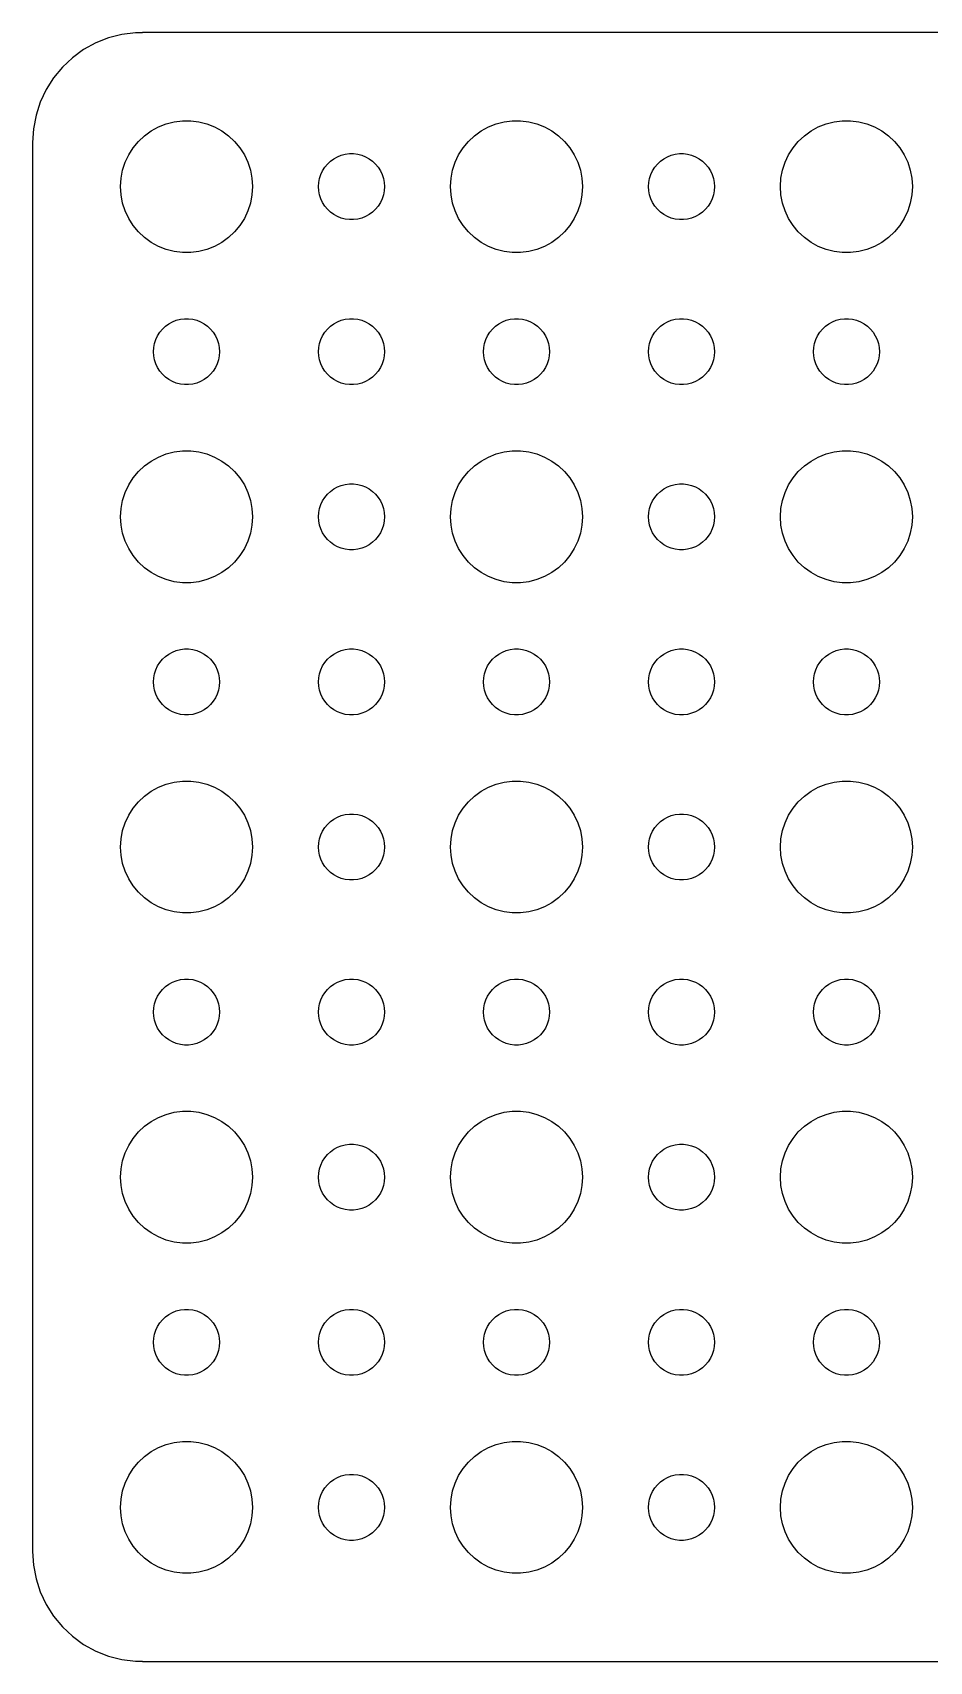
# Model space of a CAD drawing. Extents: x -82 to 82, y -37 to 37.
# Drawn here: x -82 to -41.2, y -37 to 37 of the extents above; entities that cross this region are included whole.
import ezdxf

# ---------------------------------------------------------------- set-up
doc = ezdxf.new("R2010")
doc.units = 0
doc.layers.get('0').update_dxf_attribs({"linetype": 'CONTINUOUS'})

msp = doc.modelspace()

# ---------------------------------------------------------------- linework, layer by layer
msp.add_lwpolyline([(77, 36.997), (-77, 36.997), (-77, 36.9901), (-77.314, 36.9901), (-77.9369, 36.9114), (-78.5451, 36.7553), (-79.1289, 36.5241), (-79.6791, 36.2216), (-80.1871, 35.8526), (-80.6448, 35.4227), (-81.0451, 34.9389), (-81.3815, 34.4088), (-81.6489, 33.8406), (-81.8429, 33.2434), (-81.9606, 32.6267), (-82, 32), (-82, -32), (-81.9606, -32.6267), (-81.8429, -33.2434), (-81.6489, -33.8406), (-81.3815, -34.4088), (-81.0451, -34.9389), (-80.6448, -35.4227), (-80.1871, -35.8526), (-79.6791, -36.2216), (-79.1289, -36.5241), (-78.5451, -36.7553), (-77.9369, -36.9114), (-77.314, -36.9901), (-77, -36.9901), (-77, -36.997), (77, -36.997)])
for points in [[(-75.1884, 27.0059), (-75.5621, 27.0531), (-75.9271, 27.1468), (-76.2773, 27.2855), (-76.6075, 27.467), (-76.9123, 27.6885), (-77.1869, 27.9464), (-77.4271, 28.2366), (-77.6289, 28.5547), (-77.7893, 28.8956), (-77.9057, 29.2539), (-77.9763, 29.624), (-78, 30), (-77.9763, 30.376), (-77.9057, 30.7461), (-77.7893, 31.1044), (-77.6289, 31.4453), (-77.4271, 31.7634), (-77.1869, 32.0536), (-76.9123, 32.3115), (-76.6075, 32.533), (-76.2773, 32.7145), (-75.9271, 32.8532), (-75.5621, 32.9469), (-75.1884, 32.9941), (-74.8116, 32.9941), (-74.4379, 32.9469), (-74.0729, 32.8532), (-73.7227, 32.7145), (-73.3925, 32.533), (-73.0877, 32.3115), (-72.8131, 32.0536), (-72.5729, 31.7634), (-72.3711, 31.4453), (-72.2107, 31.1044), (-72.0943, 30.7461), (-72.0237, 30.376), (-72, 30), (-72.0237, 29.624), (-72.0943, 29.2539), (-72.2107, 28.8956), (-72.3711, 28.5547), (-72.5729, 28.2366), (-72.8131, 27.9464), (-73.0877, 27.6885), (-73.3925, 27.467), (-73.7227, 27.2855), (-74.0729, 27.1468), (-74.4379, 27.0531), (-74.8116, 27.0059)], [(-60.1884, 27.0059), (-60.5621, 27.0531), (-60.9271, 27.1468), (-61.2773, 27.2855), (-61.6075, 27.467), (-61.9123, 27.6885), (-62.1869, 27.9464), (-62.4271, 28.2366), (-62.6289, 28.5547), (-62.7893, 28.8956), (-62.9057, 29.2539), (-62.9763, 29.624), (-63, 30), (-62.9763, 30.376), (-62.9057, 30.7461), (-62.7893, 31.1044), (-62.6289, 31.4453), (-62.4271, 31.7634), (-62.1869, 32.0536), (-61.9123, 32.3115), (-61.6075, 32.533), (-61.2773, 32.7145), (-60.9271, 32.8532), (-60.5621, 32.9469), (-60.1884, 32.9941), (-59.8116, 32.9941), (-59.4379, 32.9469), (-59.0729, 32.8532), (-58.7227, 32.7145), (-58.3925, 32.533), (-58.0877, 32.3115), (-57.8131, 32.0536), (-57.5729, 31.7634), (-57.3711, 31.4453), (-57.2107, 31.1044), (-57.0943, 30.7461), (-57.0237, 30.376), (-57, 30), (-57.0237, 29.624), (-57.0943, 29.2539), (-57.2107, 28.8956), (-57.3711, 28.5547), (-57.5729, 28.2366), (-57.8131, 27.9464), (-58.0877, 27.6885), (-58.3925, 27.467), (-58.7227, 27.2855), (-59.0729, 27.1468), (-59.4379, 27.0531), (-59.8116, 27.0059)], [(-45.1884, 27.0059), (-45.5621, 27.0531), (-45.9271, 27.1468), (-46.2773, 27.2855), (-46.6075, 27.467), (-46.9123, 27.6885), (-47.1869, 27.9464), (-47.4271, 28.2366), (-47.6289, 28.5547), (-47.7893, 28.8956), (-47.9057, 29.2539), (-47.9763, 29.624), (-48, 30), (-47.9763, 30.376), (-47.9057, 30.7461), (-47.7893, 31.1044), (-47.6289, 31.4453), (-47.4271, 31.7634), (-47.1869, 32.0536), (-46.9123, 32.3115), (-46.6075, 32.533), (-46.2773, 32.7145), (-45.9271, 32.8532), (-45.5621, 32.9469), (-45.1884, 32.9941), (-44.8116, 32.9941), (-44.4379, 32.9469), (-44.0729, 32.8532), (-43.7227, 32.7145), (-43.3925, 32.533), (-43.0877, 32.3115), (-42.8131, 32.0536), (-42.5729, 31.7634), (-42.3711, 31.4453), (-42.2107, 31.1044), (-42.0943, 30.7461), (-42.0237, 30.376), (-42, 30), (-42.0237, 29.624), (-42.0943, 29.2539), (-42.2107, 28.8956), (-42.3711, 28.5547), (-42.5729, 28.2366), (-42.8131, 27.9464), (-43.0877, 27.6885), (-43.3925, 27.467), (-43.7227, 27.2855), (-44.0729, 27.1468), (-44.4379, 27.0531), (-44.8116, 27.0059)], [(-67.5942, 28.503), (-67.7811, 28.5266), (-67.9635, 28.5734), (-68.1387, 28.6428), (-68.3037, 28.7335), (-68.4561, 28.8442), (-68.5935, 28.9732), (-68.7135, 29.1183), (-68.8145, 29.2774), (-68.8947, 29.4478), (-68.9529, 29.627), (-68.9882, 29.812), (-69, 30), (-68.9882, 30.188), (-68.9529, 30.373), (-68.8947, 30.5522), (-68.8145, 30.7226), (-68.7135, 30.8817), (-68.5935, 31.0268), (-68.4561, 31.1558), (-68.3037, 31.2665), (-68.1387, 31.3572), (-67.9635, 31.4266), (-67.7811, 31.4734), (-67.5942, 31.497), (-67.4058, 31.497), (-67.2189, 31.4734), (-67.0365, 31.4266), (-66.8613, 31.3572), (-66.6963, 31.2665), (-66.5439, 31.1558), (-66.4065, 31.0268), (-66.2865, 30.8817), (-66.1855, 30.7226), (-66.1053, 30.5522), (-66.0471, 30.373), (-66.0118, 30.188), (-66, 30), (-66.0118, 29.812), (-66.0471, 29.627), (-66.1053, 29.4478), (-66.1855, 29.2774), (-66.2865, 29.1183), (-66.4065, 28.9732), (-66.5439, 28.8442), (-66.6963, 28.7335), (-66.8613, 28.6428), (-67.0365, 28.5734), (-67.2189, 28.5266), (-67.4058, 28.503)], [(-52.5942, 28.503), (-52.7811, 28.5266), (-52.9635, 28.5734), (-53.1387, 28.6428), (-53.3037, 28.7335), (-53.4561, 28.8442), (-53.5935, 28.9732), (-53.7135, 29.1183), (-53.8145, 29.2774), (-53.8947, 29.4478), (-53.9529, 29.627), (-53.9882, 29.812), (-54, 30), (-53.9882, 30.188), (-53.9529, 30.373), (-53.8947, 30.5522), (-53.8145, 30.7226), (-53.7135, 30.8817), (-53.5935, 31.0268), (-53.4561, 31.1558), (-53.3037, 31.2665), (-53.1387, 31.3572), (-52.9635, 31.4266), (-52.7811, 31.4734), (-52.5942, 31.497), (-52.4058, 31.497), (-52.2189, 31.4734), (-52.0365, 31.4266), (-51.8613, 31.3572), (-51.6963, 31.2665), (-51.5439, 31.1558), (-51.4065, 31.0268), (-51.2865, 30.8817), (-51.1855, 30.7226), (-51.1053, 30.5522), (-51.0471, 30.373), (-51.0118, 30.188), (-51, 30), (-51.0118, 29.812), (-51.0471, 29.627), (-51.1053, 29.4478), (-51.1855, 29.2774), (-51.2865, 29.1183), (-51.4065, 28.9732), (-51.5439, 28.8442), (-51.6963, 28.7335), (-51.8613, 28.6428), (-52.0365, 28.5734), (-52.2189, 28.5266), (-52.4058, 28.503)], [(-75.0942, 21.003), (-75.2811, 21.0266), (-75.4635, 21.0734), (-75.6387, 21.1428), (-75.8037, 21.2335), (-75.9561, 21.3442), (-76.0935, 21.4732), (-76.2135, 21.6183), (-76.3145, 21.7774), (-76.3947, 21.9478), (-76.4529, 22.127), (-76.4882, 22.312), (-76.5, 22.5), (-76.4882, 22.688), (-76.4529, 22.873), (-76.3947, 23.0522), (-76.3145, 23.2226), (-76.2135, 23.3817), (-76.0935, 23.5268), (-75.9561, 23.6558), (-75.8037, 23.7665), (-75.6387, 23.8572), (-75.4635, 23.9266), (-75.2811, 23.9734), (-75.0942, 23.997), (-74.9058, 23.997), (-74.7189, 23.9734), (-74.5365, 23.9266), (-74.3613, 23.8572), (-74.1963, 23.7665), (-74.0439, 23.6558), (-73.9065, 23.5268), (-73.7865, 23.3817), (-73.6855, 23.2226), (-73.6053, 23.0522), (-73.5471, 22.873), (-73.5118, 22.688), (-73.5, 22.5), (-73.5118, 22.312), (-73.5471, 22.127), (-73.6053, 21.9478), (-73.6855, 21.7774), (-73.7865, 21.6183), (-73.9065, 21.4732), (-74.0439, 21.3442), (-74.1963, 21.2335), (-74.3613, 21.1428), (-74.5365, 21.0734), (-74.7189, 21.0266), (-74.9058, 21.003)], [(-67.5942, 21.003), (-67.7811, 21.0266), (-67.9635, 21.0734), (-68.1387, 21.1428), (-68.3037, 21.2335), (-68.4561, 21.3442), (-68.5935, 21.4732), (-68.7135, 21.6183), (-68.8145, 21.7774), (-68.8947, 21.9478), (-68.9529, 22.127), (-68.9882, 22.312), (-69, 22.5), (-68.9882, 22.688), (-68.9529, 22.873), (-68.8947, 23.0522), (-68.8145, 23.2226), (-68.7135, 23.3817), (-68.5935, 23.5268), (-68.4561, 23.6558), (-68.3037, 23.7665), (-68.1387, 23.8572), (-67.9635, 23.9266), (-67.7811, 23.9734), (-67.5942, 23.997), (-67.4058, 23.997), (-67.2189, 23.9734), (-67.0365, 23.9266), (-66.8613, 23.8572), (-66.6963, 23.7665), (-66.5439, 23.6558), (-66.4065, 23.5268), (-66.2865, 23.3817), (-66.1855, 23.2226), (-66.1053, 23.0522), (-66.0471, 22.873), (-66.0118, 22.688), (-66, 22.5), (-66.0118, 22.312), (-66.0471, 22.127), (-66.1053, 21.9478), (-66.1855, 21.7774), (-66.2865, 21.6183), (-66.4065, 21.4732), (-66.5439, 21.3442), (-66.6963, 21.2335), (-66.8613, 21.1428), (-67.0365, 21.0734), (-67.2189, 21.0266), (-67.4058, 21.003)], [(-60.0942, 21.003), (-60.2811, 21.0266), (-60.4635, 21.0734), (-60.6387, 21.1428), (-60.8037, 21.2335), (-60.9561, 21.3442), (-61.0935, 21.4732), (-61.2135, 21.6183), (-61.3145, 21.7774), (-61.3947, 21.9478), (-61.4529, 22.127), (-61.4882, 22.312), (-61.5, 22.5), (-61.4882, 22.688), (-61.4529, 22.873), (-61.3947, 23.0522), (-61.3145, 23.2226), (-61.2135, 23.3817), (-61.0935, 23.5268), (-60.9561, 23.6558), (-60.8037, 23.7665), (-60.6387, 23.8572), (-60.4635, 23.9266), (-60.2811, 23.9734), (-60.0942, 23.997), (-59.9058, 23.997), (-59.7189, 23.9734), (-59.5365, 23.9266), (-59.3613, 23.8572), (-59.1963, 23.7665), (-59.0439, 23.6558), (-58.9065, 23.5268), (-58.7865, 23.3817), (-58.6855, 23.2226), (-58.6053, 23.0522), (-58.5471, 22.873), (-58.5118, 22.688), (-58.5, 22.5), (-58.5118, 22.312), (-58.5471, 22.127), (-58.6053, 21.9478), (-58.6855, 21.7774), (-58.7865, 21.6183), (-58.9065, 21.4732), (-59.0439, 21.3442), (-59.1963, 21.2335), (-59.3613, 21.1428), (-59.5365, 21.0734), (-59.7189, 21.0266), (-59.9058, 21.003)], [(-52.5942, 21.003), (-52.7811, 21.0266), (-52.9635, 21.0734), (-53.1387, 21.1428), (-53.3037, 21.2335), (-53.4561, 21.3442), (-53.5935, 21.4732), (-53.7135, 21.6183), (-53.8145, 21.7774), (-53.8947, 21.9478), (-53.9529, 22.127), (-53.9882, 22.312), (-54, 22.5), (-53.9882, 22.688), (-53.9529, 22.873), (-53.8947, 23.0522), (-53.8145, 23.2226), (-53.7135, 23.3817), (-53.5935, 23.5268), (-53.4561, 23.6558), (-53.3037, 23.7665), (-53.1387, 23.8572), (-52.9635, 23.9266), (-52.7811, 23.9734), (-52.5942, 23.997), (-52.4058, 23.997), (-52.2189, 23.9734), (-52.0365, 23.9266), (-51.8613, 23.8572), (-51.6963, 23.7665), (-51.5439, 23.6558), (-51.4065, 23.5268), (-51.2865, 23.3817), (-51.1855, 23.2226), (-51.1053, 23.0522), (-51.0471, 22.873), (-51.0118, 22.688), (-51, 22.5), (-51.0118, 22.312), (-51.0471, 22.127), (-51.1053, 21.9478), (-51.1855, 21.7774), (-51.2865, 21.6183), (-51.4065, 21.4732), (-51.5439, 21.3442), (-51.6963, 21.2335), (-51.8613, 21.1428), (-52.0365, 21.0734), (-52.2189, 21.0266), (-52.4058, 21.003)], [(-45.0942, 21.003), (-45.2811, 21.0266), (-45.4635, 21.0734), (-45.6387, 21.1428), (-45.8037, 21.2335), (-45.9561, 21.3442), (-46.0935, 21.4732), (-46.2135, 21.6183), (-46.3145, 21.7774), (-46.3947, 21.9478), (-46.4529, 22.127), (-46.4882, 22.312), (-46.5, 22.5), (-46.4882, 22.688), (-46.4529, 22.873), (-46.3947, 23.0522), (-46.3145, 23.2226), (-46.2135, 23.3817), (-46.0935, 23.5268), (-45.9561, 23.6558), (-45.8037, 23.7665), (-45.6387, 23.8572), (-45.4635, 23.9266), (-45.2811, 23.9734), (-45.0942, 23.997), (-44.9058, 23.997), (-44.7189, 23.9734), (-44.5365, 23.9266), (-44.3613, 23.8572), (-44.1963, 23.7665), (-44.0439, 23.6558), (-43.9065, 23.5268), (-43.7865, 23.3817), (-43.6855, 23.2226), (-43.6053, 23.0522), (-43.5471, 22.873), (-43.5118, 22.688), (-43.5, 22.5), (-43.5118, 22.312), (-43.5471, 22.127), (-43.6053, 21.9478), (-43.6855, 21.7774), (-43.7865, 21.6183), (-43.9065, 21.4732), (-44.0439, 21.3442), (-44.1963, 21.2335), (-44.3613, 21.1428), (-44.5365, 21.0734), (-44.7189, 21.0266), (-44.9058, 21.003)], [(-75.1884, 12.0059), (-75.5621, 12.0531), (-75.9271, 12.1468), (-76.2773, 12.2855), (-76.6075, 12.467), (-76.9123, 12.6885), (-77.1869, 12.9464), (-77.4271, 13.2366), (-77.6289, 13.5547), (-77.7893, 13.8956), (-77.9057, 14.2539), (-77.9763, 14.624), (-78, 15), (-77.9763, 15.376), (-77.9057, 15.7461), (-77.7893, 16.1044), (-77.6289, 16.4453), (-77.4271, 16.7634), (-77.1869, 17.0536), (-76.9123, 17.3115), (-76.6075, 17.533), (-76.2773, 17.7145), (-75.9271, 17.8532), (-75.5621, 17.9469), (-75.1884, 17.9941), (-74.8116, 17.9941), (-74.4379, 17.9469), (-74.0729, 17.8532), (-73.7227, 17.7145), (-73.3925, 17.533), (-73.0877, 17.3115), (-72.8131, 17.0536), (-72.5729, 16.7634), (-72.3711, 16.4453), (-72.2107, 16.1044), (-72.0943, 15.7461), (-72.0237, 15.376), (-72, 15), (-72.0237, 14.624), (-72.0943, 14.2539), (-72.2107, 13.8956), (-72.3711, 13.5547), (-72.5729, 13.2366), (-72.8131, 12.9464), (-73.0877, 12.6885), (-73.3925, 12.467), (-73.7227, 12.2855), (-74.0729, 12.1468), (-74.4379, 12.0531), (-74.8116, 12.0059)], [(-60.1884, 12.0059), (-60.5621, 12.0531), (-60.9271, 12.1468), (-61.2773, 12.2855), (-61.6075, 12.467), (-61.9123, 12.6885), (-62.1869, 12.9464), (-62.4271, 13.2366), (-62.6289, 13.5547), (-62.7893, 13.8956), (-62.9057, 14.2539), (-62.9763, 14.624), (-63, 15), (-62.9763, 15.376), (-62.9057, 15.7461), (-62.7893, 16.1044), (-62.6289, 16.4453), (-62.4271, 16.7634), (-62.1869, 17.0536), (-61.9123, 17.3115), (-61.6075, 17.533), (-61.2773, 17.7145), (-60.9271, 17.8532), (-60.5621, 17.9469), (-60.1884, 17.9941), (-59.8116, 17.9941), (-59.4379, 17.9469), (-59.0729, 17.8532), (-58.7227, 17.7145), (-58.3925, 17.533), (-58.0877, 17.3115), (-57.8131, 17.0536), (-57.5729, 16.7634), (-57.3711, 16.4453), (-57.2107, 16.1044), (-57.0943, 15.7461), (-57.0237, 15.376), (-57, 15), (-57.0237, 14.624), (-57.0943, 14.2539), (-57.2107, 13.8956), (-57.3711, 13.5547), (-57.5729, 13.2366), (-57.8131, 12.9464), (-58.0877, 12.6885), (-58.3925, 12.467), (-58.7227, 12.2855), (-59.0729, 12.1468), (-59.4379, 12.0531), (-59.8116, 12.0059)], [(-45.1884, 12.0059), (-45.5621, 12.0531), (-45.9271, 12.1468), (-46.2773, 12.2855), (-46.6075, 12.467), (-46.9123, 12.6885), (-47.1869, 12.9464), (-47.4271, 13.2366), (-47.6289, 13.5547), (-47.7893, 13.8956), (-47.9057, 14.2539), (-47.9763, 14.624), (-48, 15), (-47.9763, 15.376), (-47.9057, 15.7461), (-47.7893, 16.1044), (-47.6289, 16.4453), (-47.4271, 16.7634), (-47.1869, 17.0536), (-46.9123, 17.3115), (-46.6075, 17.533), (-46.2773, 17.7145), (-45.9271, 17.8532), (-45.5621, 17.9469), (-45.1884, 17.9941), (-44.8116, 17.9941), (-44.4379, 17.9469), (-44.0729, 17.8532), (-43.7227, 17.7145), (-43.3925, 17.533), (-43.0877, 17.3115), (-42.8131, 17.0536), (-42.5729, 16.7634), (-42.3711, 16.4453), (-42.2107, 16.1044), (-42.0943, 15.7461), (-42.0237, 15.376), (-42, 15), (-42.0237, 14.624), (-42.0943, 14.2539), (-42.2107, 13.8956), (-42.3711, 13.5547), (-42.5729, 13.2366), (-42.8131, 12.9464), (-43.0877, 12.6885), (-43.3925, 12.467), (-43.7227, 12.2855), (-44.0729, 12.1468), (-44.4379, 12.0531), (-44.8116, 12.0059)], [(-67.5942, 13.503), (-67.7811, 13.5266), (-67.9635, 13.5734), (-68.1387, 13.6428), (-68.3037, 13.7335), (-68.4561, 13.8442), (-68.5935, 13.9732), (-68.7135, 14.1183), (-68.8145, 14.2774), (-68.8947, 14.4478), (-68.9529, 14.627), (-68.9882, 14.812), (-69, 15), (-68.9882, 15.188), (-68.9529, 15.373), (-68.8947, 15.5522), (-68.8145, 15.7226), (-68.7135, 15.8817), (-68.5935, 16.0268), (-68.4561, 16.1558), (-68.3037, 16.2665), (-68.1387, 16.3572), (-67.9635, 16.4266), (-67.7811, 16.4734), (-67.5942, 16.497), (-67.4058, 16.497), (-67.2189, 16.4734), (-67.0365, 16.4266), (-66.8613, 16.3572), (-66.6963, 16.2665), (-66.5439, 16.1558), (-66.4065, 16.0268), (-66.2865, 15.8817), (-66.1855, 15.7226), (-66.1053, 15.5522), (-66.0471, 15.373), (-66.0118, 15.188), (-66, 15), (-66.0118, 14.812), (-66.0471, 14.627), (-66.1053, 14.4478), (-66.1855, 14.2774), (-66.2865, 14.1183), (-66.4065, 13.9732), (-66.5439, 13.8442), (-66.6963, 13.7335), (-66.8613, 13.6428), (-67.0365, 13.5734), (-67.2189, 13.5266), (-67.4058, 13.503)], [(-52.5942, 13.503), (-52.7811, 13.5266), (-52.9635, 13.5734), (-53.1387, 13.6428), (-53.3037, 13.7335), (-53.4561, 13.8442), (-53.5935, 13.9732), (-53.7135, 14.1183), (-53.8145, 14.2774), (-53.8947, 14.4478), (-53.9529, 14.627), (-53.9882, 14.812), (-54, 15), (-53.9882, 15.188), (-53.9529, 15.373), (-53.8947, 15.5522), (-53.8145, 15.7226), (-53.7135, 15.8817), (-53.5935, 16.0268), (-53.4561, 16.1558), (-53.3037, 16.2665), (-53.1387, 16.3572), (-52.9635, 16.4266), (-52.7811, 16.4734), (-52.5942, 16.497), (-52.4058, 16.497), (-52.2189, 16.4734), (-52.0365, 16.4266), (-51.8613, 16.3572), (-51.6963, 16.2665), (-51.5439, 16.1558), (-51.4065, 16.0268), (-51.2865, 15.8817), (-51.1855, 15.7226), (-51.1053, 15.5522), (-51.0471, 15.373), (-51.0118, 15.188), (-51, 15), (-51.0118, 14.812), (-51.0471, 14.627), (-51.1053, 14.4478), (-51.1855, 14.2774), (-51.2865, 14.1183), (-51.4065, 13.9732), (-51.5439, 13.8442), (-51.6963, 13.7335), (-51.8613, 13.6428), (-52.0365, 13.5734), (-52.2189, 13.5266), (-52.4058, 13.503)], [(-75.0942, 6.00296), (-75.2811, 6.02657), (-75.4635, 6.07342), (-75.6387, 6.14276), (-75.8037, 6.23351), (-75.9561, 6.34423), (-76.0935, 6.47318), (-76.2135, 6.61832), (-76.3145, 6.77737), (-76.3947, 6.94781), (-76.4529, 7.12697), (-76.4882, 7.312), (-76.5, 7.5), (-76.4882, 7.688), (-76.4529, 7.87303), (-76.3947, 8.05219), (-76.3145, 8.22263), (-76.2135, 8.38168), (-76.0935, 8.52682), (-75.9561, 8.65577), (-75.8037, 8.76649), (-75.6387, 8.85724), (-75.4635, 8.92658), (-75.2811, 8.97343), (-75.0942, 8.99704), (-74.9058, 8.99704), (-74.7189, 8.97343), (-74.5365, 8.92658), (-74.3613, 8.85724), (-74.1963, 8.76649), (-74.0439, 8.65577), (-73.9065, 8.52682), (-73.7865, 8.38168), (-73.6855, 8.22263), (-73.6053, 8.05219), (-73.5471, 7.87303), (-73.5118, 7.688), (-73.5, 7.5), (-73.5118, 7.312), (-73.5471, 7.12697), (-73.6053, 6.94781), (-73.6855, 6.77737), (-73.7865, 6.61832), (-73.9065, 6.47318), (-74.0439, 6.34423), (-74.1963, 6.23351), (-74.3613, 6.14276), (-74.5365, 6.07342), (-74.7189, 6.02657), (-74.9058, 6.00296)], [(-67.5942, 6.00296), (-67.7811, 6.02657), (-67.9635, 6.07342), (-68.1387, 6.14276), (-68.3037, 6.23351), (-68.4561, 6.34423), (-68.5935, 6.47318), (-68.7135, 6.61832), (-68.8145, 6.77737), (-68.8947, 6.94781), (-68.9529, 7.12697), (-68.9882, 7.312), (-69, 7.5), (-68.9882, 7.688), (-68.9529, 7.87303), (-68.8947, 8.05219), (-68.8145, 8.22263), (-68.7135, 8.38168), (-68.5935, 8.52682), (-68.4561, 8.65577), (-68.3037, 8.76649), (-68.1387, 8.85724), (-67.9635, 8.92658), (-67.7811, 8.97343), (-67.5942, 8.99704), (-67.4058, 8.99704), (-67.2189, 8.97343), (-67.0365, 8.92658), (-66.8613, 8.85724), (-66.6963, 8.76649), (-66.5439, 8.65577), (-66.4065, 8.52682), (-66.2865, 8.38168), (-66.1855, 8.22263), (-66.1053, 8.05219), (-66.0471, 7.87303), (-66.0118, 7.688), (-66, 7.5), (-66.0118, 7.312), (-66.0471, 7.12697), (-66.1053, 6.94781), (-66.1855, 6.77737), (-66.2865, 6.61832), (-66.4065, 6.47318), (-66.5439, 6.34423), (-66.6963, 6.23351), (-66.8613, 6.14276), (-67.0365, 6.07342), (-67.2189, 6.02657), (-67.4058, 6.00296)], [(-60.0942, 6.00296), (-60.2811, 6.02657), (-60.4635, 6.07342), (-60.6387, 6.14276), (-60.8037, 6.23351), (-60.9561, 6.34423), (-61.0935, 6.47318), (-61.2135, 6.61832), (-61.3145, 6.77737), (-61.3947, 6.94781), (-61.4529, 7.12697), (-61.4882, 7.312), (-61.5, 7.5), (-61.4882, 7.688), (-61.4529, 7.87303), (-61.3947, 8.05219), (-61.3145, 8.22263), (-61.2135, 8.38168), (-61.0935, 8.52682), (-60.9561, 8.65577), (-60.8037, 8.76649), (-60.6387, 8.85724), (-60.4635, 8.92658), (-60.2811, 8.97343), (-60.0942, 8.99704), (-59.9058, 8.99704), (-59.7189, 8.97343), (-59.5365, 8.92658), (-59.3613, 8.85724), (-59.1963, 8.76649), (-59.0439, 8.65577), (-58.9065, 8.52682), (-58.7865, 8.38168), (-58.6855, 8.22263), (-58.6053, 8.05219), (-58.5471, 7.87303), (-58.5118, 7.688), (-58.5, 7.5), (-58.5118, 7.312), (-58.5471, 7.12697), (-58.6053, 6.94781), (-58.6855, 6.77737), (-58.7865, 6.61832), (-58.9065, 6.47318), (-59.0439, 6.34423), (-59.1963, 6.23351), (-59.3613, 6.14276), (-59.5365, 6.07342), (-59.7189, 6.02657), (-59.9058, 6.00296)], [(-52.5942, 6.00296), (-52.7811, 6.02657), (-52.9635, 6.07342), (-53.1387, 6.14276), (-53.3037, 6.23351), (-53.4561, 6.34423), (-53.5935, 6.47318), (-53.7135, 6.61832), (-53.8145, 6.77737), (-53.8947, 6.94781), (-53.9529, 7.12697), (-53.9882, 7.312), (-54, 7.5), (-53.9882, 7.688), (-53.9529, 7.87303), (-53.8947, 8.05219), (-53.8145, 8.22263), (-53.7135, 8.38168), (-53.5935, 8.52682), (-53.4561, 8.65577), (-53.3037, 8.76649), (-53.1387, 8.85724), (-52.9635, 8.92658), (-52.7811, 8.97343), (-52.5942, 8.99704), (-52.4058, 8.99704), (-52.2189, 8.97343), (-52.0365, 8.92658), (-51.8613, 8.85724), (-51.6963, 8.76649), (-51.5439, 8.65577), (-51.4065, 8.52682), (-51.2865, 8.38168), (-51.1855, 8.22263), (-51.1053, 8.05219), (-51.0471, 7.87303), (-51.0118, 7.688), (-51, 7.5), (-51.0118, 7.312), (-51.0471, 7.12697), (-51.1053, 6.94781), (-51.1855, 6.77737), (-51.2865, 6.61832), (-51.4065, 6.47318), (-51.5439, 6.34423), (-51.6963, 6.23351), (-51.8613, 6.14276), (-52.0365, 6.07342), (-52.2189, 6.02657), (-52.4058, 6.00296)], [(-45.0942, 6.00296), (-45.2811, 6.02657), (-45.4635, 6.07342), (-45.6387, 6.14276), (-45.8037, 6.23351), (-45.9561, 6.34423), (-46.0935, 6.47318), (-46.2135, 6.61832), (-46.3145, 6.77737), (-46.3947, 6.94781), (-46.4529, 7.12697), (-46.4882, 7.312), (-46.5, 7.5), (-46.4882, 7.688), (-46.4529, 7.87303), (-46.3947, 8.05219), (-46.3145, 8.22263), (-46.2135, 8.38168), (-46.0935, 8.52682), (-45.9561, 8.65577), (-45.8037, 8.76649), (-45.6387, 8.85724), (-45.4635, 8.92658), (-45.2811, 8.97343), (-45.0942, 8.99704), (-44.9058, 8.99704), (-44.7189, 8.97343), (-44.5365, 8.92658), (-44.3613, 8.85724), (-44.1963, 8.76649), (-44.0439, 8.65577), (-43.9065, 8.52682), (-43.7865, 8.38168), (-43.6855, 8.22263), (-43.6053, 8.05219), (-43.5471, 7.87303), (-43.5118, 7.688), (-43.5, 7.5), (-43.5118, 7.312), (-43.5471, 7.12697), (-43.6053, 6.94781), (-43.6855, 6.77737), (-43.7865, 6.61832), (-43.9065, 6.47318), (-44.0439, 6.34423), (-44.1963, 6.23351), (-44.3613, 6.14276), (-44.5365, 6.07342), (-44.7189, 6.02657), (-44.9058, 6.00296)], [(-75.1884, -2.99408), (-75.5621, -2.94686), (-75.9271, -2.85317), (-76.2773, -2.71448), (-76.6075, -2.53298), (-76.9123, -2.31154), (-77.1869, -2.05364), (-77.4271, -1.76336), (-77.6289, -1.44526), (-77.7893, -1.10437), (-77.9057, -0.74607), (-77.9763, -0.376), (-78, 0), (-77.9763, 0.376), (-77.9057, 0.74607), (-77.7893, 1.10437), (-77.6289, 1.44526), (-77.4271, 1.76336), (-77.1869, 2.05364), (-76.9123, 2.31154), (-76.6075, 2.53298), (-76.2773, 2.71448), (-75.9271, 2.85317), (-75.5621, 2.94686), (-75.1884, 2.99408), (-74.8116, 2.99408), (-74.4379, 2.94686), (-74.0729, 2.85317), (-73.7227, 2.71448), (-73.3925, 2.53298), (-73.0877, 2.31154), (-72.8131, 2.05364), (-72.5729, 1.76336), (-72.3711, 1.44526), (-72.2107, 1.10437), (-72.0943, 0.74607), (-72.0237, 0.376), (-72, 0), (-72.0237, -0.376), (-72.0943, -0.74607), (-72.2107, -1.10437), (-72.3711, -1.44526), (-72.5729, -1.76336), (-72.8131, -2.05364), (-73.0877, -2.31154), (-73.3925, -2.53298), (-73.7227, -2.71448), (-74.0729, -2.85317), (-74.4379, -2.94686), (-74.8116, -2.99408)], [(-60.1884, -2.99408), (-60.5621, -2.94686), (-60.9271, -2.85317), (-61.2773, -2.71448), (-61.6075, -2.53298), (-61.9123, -2.31154), (-62.1869, -2.05364), (-62.4271, -1.76336), (-62.6289, -1.44526), (-62.7893, -1.10437), (-62.9057, -0.74607), (-62.9763, -0.376), (-63, 0), (-62.9763, 0.376), (-62.9057, 0.74607), (-62.7893, 1.10437), (-62.6289, 1.44526), (-62.4271, 1.76336), (-62.1869, 2.05364), (-61.9123, 2.31154), (-61.6075, 2.53298), (-61.2773, 2.71448), (-60.9271, 2.85317), (-60.5621, 2.94686), (-60.1884, 2.99408), (-59.8116, 2.99408), (-59.4379, 2.94686), (-59.0729, 2.85317), (-58.7227, 2.71448), (-58.3925, 2.53298), (-58.0877, 2.31154), (-57.8131, 2.05364), (-57.5729, 1.76336), (-57.3711, 1.44526), (-57.2107, 1.10437), (-57.0943, 0.74607), (-57.0237, 0.376), (-57, 0), (-57.0237, -0.376), (-57.0943, -0.74607), (-57.2107, -1.10437), (-57.3711, -1.44526), (-57.5729, -1.76336), (-57.8131, -2.05364), (-58.0877, -2.31154), (-58.3925, -2.53298), (-58.7227, -2.71448), (-59.0729, -2.85317), (-59.4379, -2.94686), (-59.8116, -2.99408)], [(-45.1884, -2.99408), (-45.5621, -2.94686), (-45.9271, -2.85317), (-46.2773, -2.71448), (-46.6075, -2.53298), (-46.9123, -2.31154), (-47.1869, -2.05364), (-47.4271, -1.76336), (-47.6289, -1.44526), (-47.7893, -1.10437), (-47.9057, -0.74607), (-47.9763, -0.376), (-48, 0), (-47.9763, 0.376), (-47.9057, 0.74607), (-47.7893, 1.10437), (-47.6289, 1.44526), (-47.4271, 1.76336), (-47.1869, 2.05364), (-46.9123, 2.31154), (-46.6075, 2.53298), (-46.2773, 2.71448), (-45.9271, 2.85317), (-45.5621, 2.94686), (-45.1884, 2.99408), (-44.8116, 2.99408), (-44.4379, 2.94686), (-44.0729, 2.85317), (-43.7227, 2.71448), (-43.3925, 2.53298), (-43.0877, 2.31154), (-42.8131, 2.05364), (-42.5729, 1.76336), (-42.3711, 1.44526), (-42.2107, 1.10437), (-42.0943, 0.74607), (-42.0237, 0.376), (-42, 0), (-42.0237, -0.376), (-42.0943, -0.74607), (-42.2107, -1.10437), (-42.3711, -1.44526), (-42.5729, -1.76336), (-42.8131, -2.05364), (-43.0877, -2.31154), (-43.3925, -2.53298), (-43.7227, -2.71448), (-44.0729, -2.85317), (-44.4379, -2.94686), (-44.8116, -2.99408)], [(-67.5942, -1.49704), (-67.7811, -1.47343), (-67.9635, -1.42658), (-68.1387, -1.35724), (-68.3037, -1.26649), (-68.4561, -1.15577), (-68.5935, -1.02682), (-68.7135, -0.88168), (-68.8145, -0.72263), (-68.8947, -0.55219), (-68.9529, -0.37304), (-68.9882, -0.188), (-69, 0), (-68.9882, 0.188), (-68.9529, 0.37304), (-68.8947, 0.55219), (-68.8145, 0.72263), (-68.7135, 0.88168), (-68.5935, 1.02682), (-68.4561, 1.15577), (-68.3037, 1.26649), (-68.1387, 1.35724), (-67.9635, 1.42658), (-67.7811, 1.47343), (-67.5942, 1.49704), (-67.4058, 1.49704), (-67.2189, 1.47343), (-67.0365, 1.42658), (-66.8613, 1.35724), (-66.6963, 1.26649), (-66.5439, 1.15577), (-66.4065, 1.02682), (-66.2865, 0.88168), (-66.1855, 0.72263), (-66.1053, 0.55219), (-66.0471, 0.37304), (-66.0118, 0.188), (-66, 0), (-66.0118, -0.188), (-66.0471, -0.37304), (-66.1053, -0.55219), (-66.1855, -0.72263), (-66.2865, -0.88168), (-66.4065, -1.02682), (-66.5439, -1.15577), (-66.6963, -1.26649), (-66.8613, -1.35724), (-67.0365, -1.42658), (-67.2189, -1.47343), (-67.4058, -1.49704)], [(-52.5942, -1.49704), (-52.7811, -1.47343), (-52.9635, -1.42658), (-53.1387, -1.35724), (-53.3037, -1.26649), (-53.4561, -1.15577), (-53.5935, -1.02682), (-53.7135, -0.88168), (-53.8145, -0.72263), (-53.8947, -0.55219), (-53.9529, -0.37304), (-53.9882, -0.188), (-54, 0), (-53.9882, 0.188), (-53.9529, 0.37304), (-53.8947, 0.55219), (-53.8145, 0.72263), (-53.7135, 0.88168), (-53.5935, 1.02682), (-53.4561, 1.15577), (-53.3037, 1.26649), (-53.1387, 1.35724), (-52.9635, 1.42658), (-52.7811, 1.47343), (-52.5942, 1.49704), (-52.4058, 1.49704), (-52.2189, 1.47343), (-52.0365, 1.42658), (-51.8613, 1.35724), (-51.6963, 1.26649), (-51.5439, 1.15577), (-51.4065, 1.02682), (-51.2865, 0.88168), (-51.1855, 0.72263), (-51.1053, 0.55219), (-51.0471, 0.37304), (-51.0118, 0.188), (-51, 0), (-51.0118, -0.188), (-51.0471, -0.37304), (-51.1053, -0.55219), (-51.1855, -0.72263), (-51.2865, -0.88168), (-51.4065, -1.02682), (-51.5439, -1.15577), (-51.6963, -1.26649), (-51.8613, -1.35724), (-52.0365, -1.42658), (-52.2189, -1.47343), (-52.4058, -1.49704)], [(-75.0942, -8.99704), (-75.2811, -8.97343), (-75.4635, -8.92658), (-75.6387, -8.85724), (-75.8037, -8.76649), (-75.9561, -8.65577), (-76.0935, -8.52682), (-76.2135, -8.38168), (-76.3145, -8.22263), (-76.3947, -8.05219), (-76.4529, -7.87303), (-76.4882, -7.688), (-76.5, -7.5), (-76.4882, -7.312), (-76.4529, -7.12697), (-76.3947, -6.94781), (-76.3145, -6.77737), (-76.2135, -6.61832), (-76.0935, -6.47318), (-75.9561, -6.34423), (-75.8037, -6.23351), (-75.6387, -6.14276), (-75.4635, -6.07342), (-75.2811, -6.02657), (-75.0942, -6.00296), (-74.9058, -6.00296), (-74.7189, -6.02657), (-74.5365, -6.07342), (-74.3613, -6.14276), (-74.1963, -6.23351), (-74.0439, -6.34423), (-73.9065, -6.47318), (-73.7865, -6.61832), (-73.6855, -6.77737), (-73.6053, -6.94781), (-73.5471, -7.12697), (-73.5118, -7.312), (-73.5, -7.5), (-73.5118, -7.688), (-73.5471, -7.87303), (-73.6053, -8.05219), (-73.6855, -8.22263), (-73.7865, -8.38168), (-73.9065, -8.52682), (-74.0439, -8.65577), (-74.1963, -8.76649), (-74.3613, -8.85724), (-74.5365, -8.92658), (-74.7189, -8.97343), (-74.9058, -8.99704)], [(-67.5942, -8.99704), (-67.7811, -8.97343), (-67.9635, -8.92658), (-68.1387, -8.85724), (-68.3037, -8.76649), (-68.4561, -8.65577), (-68.5935, -8.52682), (-68.7135, -8.38168), (-68.8145, -8.22263), (-68.8947, -8.05219), (-68.9529, -7.87303), (-68.9882, -7.688), (-69, -7.5), (-68.9882, -7.312), (-68.9529, -7.12697), (-68.8947, -6.94781), (-68.8145, -6.77737), (-68.7135, -6.61832), (-68.5935, -6.47318), (-68.4561, -6.34423), (-68.3037, -6.23351), (-68.1387, -6.14276), (-67.9635, -6.07342), (-67.7811, -6.02657), (-67.5942, -6.00296), (-67.4058, -6.00296), (-67.2189, -6.02657), (-67.0365, -6.07342), (-66.8613, -6.14276), (-66.6963, -6.23351), (-66.5439, -6.34423), (-66.4065, -6.47318), (-66.2865, -6.61832), (-66.1855, -6.77737), (-66.1053, -6.94781), (-66.0471, -7.12697), (-66.0118, -7.312), (-66, -7.5), (-66.0118, -7.688), (-66.0471, -7.87303), (-66.1053, -8.05219), (-66.1855, -8.22263), (-66.2865, -8.38168), (-66.4065, -8.52682), (-66.5439, -8.65577), (-66.6963, -8.76649), (-66.8613, -8.85724), (-67.0365, -8.92658), (-67.2189, -8.97343), (-67.4058, -8.99704)], [(-60.0942, -8.99704), (-60.2811, -8.97343), (-60.4635, -8.92658), (-60.6387, -8.85724), (-60.8037, -8.76649), (-60.9561, -8.65577), (-61.0935, -8.52682), (-61.2135, -8.38168), (-61.3145, -8.22263), (-61.3947, -8.05219), (-61.4529, -7.87303), (-61.4882, -7.688), (-61.5, -7.5), (-61.4882, -7.312), (-61.4529, -7.12697), (-61.3947, -6.94781), (-61.3145, -6.77737), (-61.2135, -6.61832), (-61.0935, -6.47318), (-60.9561, -6.34423), (-60.8037, -6.23351), (-60.6387, -6.14276), (-60.4635, -6.07342), (-60.2811, -6.02657), (-60.0942, -6.00296), (-59.9058, -6.00296), (-59.7189, -6.02657), (-59.5365, -6.07342), (-59.3613, -6.14276), (-59.1963, -6.23351), (-59.0439, -6.34423), (-58.9065, -6.47318), (-58.7865, -6.61832), (-58.6855, -6.77737), (-58.6053, -6.94781), (-58.5471, -7.12697), (-58.5118, -7.312), (-58.5, -7.5), (-58.5118, -7.688), (-58.5471, -7.87303), (-58.6053, -8.05219), (-58.6855, -8.22263), (-58.7865, -8.38168), (-58.9065, -8.52682), (-59.0439, -8.65577), (-59.1963, -8.76649), (-59.3613, -8.85724), (-59.5365, -8.92658), (-59.7189, -8.97343), (-59.9058, -8.99704)], [(-52.5942, -8.99704), (-52.7811, -8.97343), (-52.9635, -8.92658), (-53.1387, -8.85724), (-53.3037, -8.76649), (-53.4561, -8.65577), (-53.5935, -8.52682), (-53.7135, -8.38168), (-53.8145, -8.22263), (-53.8947, -8.05219), (-53.9529, -7.87303), (-53.9882, -7.688), (-54, -7.5), (-53.9882, -7.312), (-53.9529, -7.12697), (-53.8947, -6.94781), (-53.8145, -6.77737), (-53.7135, -6.61832), (-53.5935, -6.47318), (-53.4561, -6.34423), (-53.3037, -6.23351), (-53.1387, -6.14276), (-52.9635, -6.07342), (-52.7811, -6.02657), (-52.5942, -6.00296), (-52.4058, -6.00296), (-52.2189, -6.02657), (-52.0365, -6.07342), (-51.8613, -6.14276), (-51.6963, -6.23351), (-51.5439, -6.34423), (-51.4065, -6.47318), (-51.2865, -6.61832), (-51.1855, -6.77737), (-51.1053, -6.94781), (-51.0471, -7.12697), (-51.0118, -7.312), (-51, -7.5), (-51.0118, -7.688), (-51.0471, -7.87303), (-51.1053, -8.05219), (-51.1855, -8.22263), (-51.2865, -8.38168), (-51.4065, -8.52682), (-51.5439, -8.65577), (-51.6963, -8.76649), (-51.8613, -8.85724), (-52.0365, -8.92658), (-52.2189, -8.97343), (-52.4058, -8.99704)], [(-45.0942, -8.99704), (-45.2811, -8.97343), (-45.4635, -8.92658), (-45.6387, -8.85724), (-45.8037, -8.76649), (-45.9561, -8.65577), (-46.0935, -8.52682), (-46.2135, -8.38168), (-46.3145, -8.22263), (-46.3947, -8.05219), (-46.4529, -7.87303), (-46.4882, -7.688), (-46.5, -7.5), (-46.4882, -7.312), (-46.4529, -7.12697), (-46.3947, -6.94781), (-46.3145, -6.77737), (-46.2135, -6.61832), (-46.0935, -6.47318), (-45.9561, -6.34423), (-45.8037, -6.23351), (-45.6387, -6.14276), (-45.4635, -6.07342), (-45.2811, -6.02657), (-45.0942, -6.00296), (-44.9058, -6.00296), (-44.7189, -6.02657), (-44.5365, -6.07342), (-44.3613, -6.14276), (-44.1963, -6.23351), (-44.0439, -6.34423), (-43.9065, -6.47318), (-43.7865, -6.61832), (-43.6855, -6.77737), (-43.6053, -6.94781), (-43.5471, -7.12697), (-43.5118, -7.312), (-43.5, -7.5), (-43.5118, -7.688), (-43.5471, -7.87303), (-43.6053, -8.05219), (-43.6855, -8.22263), (-43.7865, -8.38168), (-43.9065, -8.52682), (-44.0439, -8.65577), (-44.1963, -8.76649), (-44.3613, -8.85724), (-44.5365, -8.92658), (-44.7189, -8.97343), (-44.9058, -8.99704)], [(-75.1884, -17.9941), (-75.5621, -17.9469), (-75.9271, -17.8532), (-76.2773, -17.7145), (-76.6075, -17.533), (-76.9123, -17.3115), (-77.1869, -17.0536), (-77.4271, -16.7634), (-77.6289, -16.4453), (-77.7893, -16.1044), (-77.9057, -15.7461), (-77.9763, -15.376), (-78, -15), (-77.9763, -14.624), (-77.9057, -14.2539), (-77.7893, -13.8956), (-77.6289, -13.5547), (-77.4271, -13.2366), (-77.1869, -12.9464), (-76.9123, -12.6885), (-76.6075, -12.467), (-76.2773, -12.2855), (-75.9271, -12.1468), (-75.5621, -12.0531), (-75.1884, -12.0059), (-74.8116, -12.0059), (-74.4379, -12.0531), (-74.0729, -12.1468), (-73.7227, -12.2855), (-73.3925, -12.467), (-73.0877, -12.6885), (-72.8131, -12.9464), (-72.5729, -13.2366), (-72.3711, -13.5547), (-72.2107, -13.8956), (-72.0943, -14.2539), (-72.0237, -14.624), (-72, -15), (-72.0237, -15.376), (-72.0943, -15.7461), (-72.2107, -16.1044), (-72.3711, -16.4453), (-72.5729, -16.7634), (-72.8131, -17.0536), (-73.0877, -17.3115), (-73.3925, -17.533), (-73.7227, -17.7145), (-74.0729, -17.8532), (-74.4379, -17.9469), (-74.8116, -17.9941)], [(-60.1884, -17.9941), (-60.5621, -17.9469), (-60.9271, -17.8532), (-61.2773, -17.7145), (-61.6075, -17.533), (-61.9123, -17.3115), (-62.1869, -17.0536), (-62.4271, -16.7634), (-62.6289, -16.4453), (-62.7893, -16.1044), (-62.9057, -15.7461), (-62.9763, -15.376), (-63, -15), (-62.9763, -14.624), (-62.9057, -14.2539), (-62.7893, -13.8956), (-62.6289, -13.5547), (-62.4271, -13.2366), (-62.1869, -12.9464), (-61.9123, -12.6885), (-61.6075, -12.467), (-61.2773, -12.2855), (-60.9271, -12.1468), (-60.5621, -12.0531), (-60.1884, -12.0059), (-59.8116, -12.0059), (-59.4379, -12.0531), (-59.0729, -12.1468), (-58.7227, -12.2855), (-58.3925, -12.467), (-58.0877, -12.6885), (-57.8131, -12.9464), (-57.5729, -13.2366), (-57.3711, -13.5547), (-57.2107, -13.8956), (-57.0943, -14.2539), (-57.0237, -14.624), (-57, -15), (-57.0237, -15.376), (-57.0943, -15.7461), (-57.2107, -16.1044), (-57.3711, -16.4453), (-57.5729, -16.7634), (-57.8131, -17.0536), (-58.0877, -17.3115), (-58.3925, -17.533), (-58.7227, -17.7145), (-59.0729, -17.8532), (-59.4379, -17.9469), (-59.8116, -17.9941)], [(-45.1884, -17.9941), (-45.5621, -17.9469), (-45.9271, -17.8532), (-46.2773, -17.7145), (-46.6075, -17.533), (-46.9123, -17.3115), (-47.1869, -17.0536), (-47.4271, -16.7634), (-47.6289, -16.4453), (-47.7893, -16.1044), (-47.9057, -15.7461), (-47.9763, -15.376), (-48, -15), (-47.9763, -14.624), (-47.9057, -14.2539), (-47.7893, -13.8956), (-47.6289, -13.5547), (-47.4271, -13.2366), (-47.1869, -12.9464), (-46.9123, -12.6885), (-46.6075, -12.467), (-46.2773, -12.2855), (-45.9271, -12.1468), (-45.5621, -12.0531), (-45.1884, -12.0059), (-44.8116, -12.0059), (-44.4379, -12.0531), (-44.0729, -12.1468), (-43.7227, -12.2855), (-43.3925, -12.467), (-43.0877, -12.6885), (-42.8131, -12.9464), (-42.5729, -13.2366), (-42.3711, -13.5547), (-42.2107, -13.8956), (-42.0943, -14.2539), (-42.0237, -14.624), (-42, -15), (-42.0237, -15.376), (-42.0943, -15.7461), (-42.2107, -16.1044), (-42.3711, -16.4453), (-42.5729, -16.7634), (-42.8131, -17.0536), (-43.0877, -17.3115), (-43.3925, -17.533), (-43.7227, -17.7145), (-44.0729, -17.8532), (-44.4379, -17.9469), (-44.8116, -17.9941)], [(-67.5942, -16.497), (-67.7811, -16.4734), (-67.9635, -16.4266), (-68.1387, -16.3572), (-68.3037, -16.2665), (-68.4561, -16.1558), (-68.5935, -16.0268), (-68.7135, -15.8817), (-68.8145, -15.7226), (-68.8947, -15.5522), (-68.9529, -15.373), (-68.9882, -15.188), (-69, -15), (-68.9882, -14.812), (-68.9529, -14.627), (-68.8947, -14.4478), (-68.8145, -14.2774), (-68.7135, -14.1183), (-68.5935, -13.9732), (-68.4561, -13.8442), (-68.3037, -13.7335), (-68.1387, -13.6428), (-67.9635, -13.5734), (-67.7811, -13.5266), (-67.5942, -13.503), (-67.4058, -13.503), (-67.2189, -13.5266), (-67.0365, -13.5734), (-66.8613, -13.6428), (-66.6963, -13.7335), (-66.5439, -13.8442), (-66.4065, -13.9732), (-66.2865, -14.1183), (-66.1855, -14.2774), (-66.1053, -14.4478), (-66.0471, -14.627), (-66.0118, -14.812), (-66, -15), (-66.0118, -15.188), (-66.0471, -15.373), (-66.1053, -15.5522), (-66.1855, -15.7226), (-66.2865, -15.8817), (-66.4065, -16.0268), (-66.5439, -16.1558), (-66.6963, -16.2665), (-66.8613, -16.3572), (-67.0365, -16.4266), (-67.2189, -16.4734), (-67.4058, -16.497)], [(-52.5942, -16.497), (-52.7811, -16.4734), (-52.9635, -16.4266), (-53.1387, -16.3572), (-53.3037, -16.2665), (-53.4561, -16.1558), (-53.5935, -16.0268), (-53.7135, -15.8817), (-53.8145, -15.7226), (-53.8947, -15.5522), (-53.9529, -15.373), (-53.9882, -15.188), (-54, -15), (-53.9882, -14.812), (-53.9529, -14.627), (-53.8947, -14.4478), (-53.8145, -14.2774), (-53.7135, -14.1183), (-53.5935, -13.9732), (-53.4561, -13.8442), (-53.3037, -13.7335), (-53.1387, -13.6428), (-52.9635, -13.5734), (-52.7811, -13.5266), (-52.5942, -13.503), (-52.4058, -13.503), (-52.2189, -13.5266), (-52.0365, -13.5734), (-51.8613, -13.6428), (-51.6963, -13.7335), (-51.5439, -13.8442), (-51.4065, -13.9732), (-51.2865, -14.1183), (-51.1855, -14.2774), (-51.1053, -14.4478), (-51.0471, -14.627), (-51.0118, -14.812), (-51, -15), (-51.0118, -15.188), (-51.0471, -15.373), (-51.1053, -15.5522), (-51.1855, -15.7226), (-51.2865, -15.8817), (-51.4065, -16.0268), (-51.5439, -16.1558), (-51.6963, -16.2665), (-51.8613, -16.3572), (-52.0365, -16.4266), (-52.2189, -16.4734), (-52.4058, -16.497)], [(-75.0942, -23.997), (-75.2811, -23.9734), (-75.4635, -23.9266), (-75.6387, -23.8572), (-75.8037, -23.7665), (-75.9561, -23.6558), (-76.0935, -23.5268), (-76.2135, -23.3817), (-76.3145, -23.2226), (-76.3947, -23.0522), (-76.4529, -22.873), (-76.4882, -22.688), (-76.5, -22.5), (-76.4882, -22.312), (-76.4529, -22.127), (-76.3947, -21.9478), (-76.3145, -21.7774), (-76.2135, -21.6183), (-76.0935, -21.4732), (-75.9561, -21.3442), (-75.8037, -21.2335), (-75.6387, -21.1428), (-75.4635, -21.0734), (-75.2811, -21.0266), (-75.0942, -21.003), (-74.9058, -21.003), (-74.7189, -21.0266), (-74.5365, -21.0734), (-74.3613, -21.1428), (-74.1963, -21.2335), (-74.0439, -21.3442), (-73.9065, -21.4732), (-73.7865, -21.6183), (-73.6855, -21.7774), (-73.6053, -21.9478), (-73.5471, -22.127), (-73.5118, -22.312), (-73.5, -22.5), (-73.5118, -22.688), (-73.5471, -22.873), (-73.6053, -23.0522), (-73.6855, -23.2226), (-73.7865, -23.3817), (-73.9065, -23.5268), (-74.0439, -23.6558), (-74.1963, -23.7665), (-74.3613, -23.8572), (-74.5365, -23.9266), (-74.7189, -23.9734), (-74.9058, -23.997)], [(-67.5942, -23.997), (-67.7811, -23.9734), (-67.9635, -23.9266), (-68.1387, -23.8572), (-68.3037, -23.7665), (-68.4561, -23.6558), (-68.5935, -23.5268), (-68.7135, -23.3817), (-68.8145, -23.2226), (-68.8947, -23.0522), (-68.9529, -22.873), (-68.9882, -22.688), (-69, -22.5), (-68.9882, -22.312), (-68.9529, -22.127), (-68.8947, -21.9478), (-68.8145, -21.7774), (-68.7135, -21.6183), (-68.5935, -21.4732), (-68.4561, -21.3442), (-68.3037, -21.2335), (-68.1387, -21.1428), (-67.9635, -21.0734), (-67.7811, -21.0266), (-67.5942, -21.003), (-67.4058, -21.003), (-67.2189, -21.0266), (-67.0365, -21.0734), (-66.8613, -21.1428), (-66.6963, -21.2335), (-66.5439, -21.3442), (-66.4065, -21.4732), (-66.2865, -21.6183), (-66.1855, -21.7774), (-66.1053, -21.9478), (-66.0471, -22.127), (-66.0118, -22.312), (-66, -22.5), (-66.0118, -22.688), (-66.0471, -22.873), (-66.1053, -23.0522), (-66.1855, -23.2226), (-66.2865, -23.3817), (-66.4065, -23.5268), (-66.5439, -23.6558), (-66.6963, -23.7665), (-66.8613, -23.8572), (-67.0365, -23.9266), (-67.2189, -23.9734), (-67.4058, -23.997)], [(-60.0942, -23.997), (-60.2811, -23.9734), (-60.4635, -23.9266), (-60.6387, -23.8572), (-60.8037, -23.7665), (-60.9561, -23.6558), (-61.0935, -23.5268), (-61.2135, -23.3817), (-61.3145, -23.2226), (-61.3947, -23.0522), (-61.4529, -22.873), (-61.4882, -22.688), (-61.5, -22.5), (-61.4882, -22.312), (-61.4529, -22.127), (-61.3947, -21.9478), (-61.3145, -21.7774), (-61.2135, -21.6183), (-61.0935, -21.4732), (-60.9561, -21.3442), (-60.8037, -21.2335), (-60.6387, -21.1428), (-60.4635, -21.0734), (-60.2811, -21.0266), (-60.0942, -21.003), (-59.9058, -21.003), (-59.7189, -21.0266), (-59.5365, -21.0734), (-59.3613, -21.1428), (-59.1963, -21.2335), (-59.0439, -21.3442), (-58.9065, -21.4732), (-58.7865, -21.6183), (-58.6855, -21.7774), (-58.6053, -21.9478), (-58.5471, -22.127), (-58.5118, -22.312), (-58.5, -22.5), (-58.5118, -22.688), (-58.5471, -22.873), (-58.6053, -23.0522), (-58.6855, -23.2226), (-58.7865, -23.3817), (-58.9065, -23.5268), (-59.0439, -23.6558), (-59.1963, -23.7665), (-59.3613, -23.8572), (-59.5365, -23.9266), (-59.7189, -23.9734), (-59.9058, -23.997)], [(-52.5942, -23.997), (-52.7811, -23.9734), (-52.9635, -23.9266), (-53.1387, -23.8572), (-53.3037, -23.7665), (-53.4561, -23.6558), (-53.5935, -23.5268), (-53.7135, -23.3817), (-53.8145, -23.2226), (-53.8947, -23.0522), (-53.9529, -22.873), (-53.9882, -22.688), (-54, -22.5), (-53.9882, -22.312), (-53.9529, -22.127), (-53.8947, -21.9478), (-53.8145, -21.7774), (-53.7135, -21.6183), (-53.5935, -21.4732), (-53.4561, -21.3442), (-53.3037, -21.2335), (-53.1387, -21.1428), (-52.9635, -21.0734), (-52.7811, -21.0266), (-52.5942, -21.003), (-52.4058, -21.003), (-52.2189, -21.0266), (-52.0365, -21.0734), (-51.8613, -21.1428), (-51.6963, -21.2335), (-51.5439, -21.3442), (-51.4065, -21.4732), (-51.2865, -21.6183), (-51.1855, -21.7774), (-51.1053, -21.9478), (-51.0471, -22.127), (-51.0118, -22.312), (-51, -22.5), (-51.0118, -22.688), (-51.0471, -22.873), (-51.1053, -23.0522), (-51.1855, -23.2226), (-51.2865, -23.3817), (-51.4065, -23.5268), (-51.5439, -23.6558), (-51.6963, -23.7665), (-51.8613, -23.8572), (-52.0365, -23.9266), (-52.2189, -23.9734), (-52.4058, -23.997)], [(-45.0942, -23.997), (-45.2811, -23.9734), (-45.4635, -23.9266), (-45.6387, -23.8572), (-45.8037, -23.7665), (-45.9561, -23.6558), (-46.0935, -23.5268), (-46.2135, -23.3817), (-46.3145, -23.2226), (-46.3947, -23.0522), (-46.4529, -22.873), (-46.4882, -22.688), (-46.5, -22.5), (-46.4882, -22.312), (-46.4529, -22.127), (-46.3947, -21.9478), (-46.3145, -21.7774), (-46.2135, -21.6183), (-46.0935, -21.4732), (-45.9561, -21.3442), (-45.8037, -21.2335), (-45.6387, -21.1428), (-45.4635, -21.0734), (-45.2811, -21.0266), (-45.0942, -21.003), (-44.9058, -21.003), (-44.7189, -21.0266), (-44.5365, -21.0734), (-44.3613, -21.1428), (-44.1963, -21.2335), (-44.0439, -21.3442), (-43.9065, -21.4732), (-43.7865, -21.6183), (-43.6855, -21.7774), (-43.6053, -21.9478), (-43.5471, -22.127), (-43.5118, -22.312), (-43.5, -22.5), (-43.5118, -22.688), (-43.5471, -22.873), (-43.6053, -23.0522), (-43.6855, -23.2226), (-43.7865, -23.3817), (-43.9065, -23.5268), (-44.0439, -23.6558), (-44.1963, -23.7665), (-44.3613, -23.8572), (-44.5365, -23.9266), (-44.7189, -23.9734), (-44.9058, -23.997)], [(-75.1884, -32.9941), (-75.5621, -32.9469), (-75.9271, -32.8532), (-76.2773, -32.7145), (-76.6075, -32.533), (-76.9123, -32.3115), (-77.1869, -32.0536), (-77.4271, -31.7634), (-77.6289, -31.4453), (-77.7893, -31.1044), (-77.9057, -30.7461), (-77.9763, -30.376), (-78, -30), (-77.9763, -29.624), (-77.9057, -29.2539), (-77.7893, -28.8956), (-77.6289, -28.5547), (-77.4271, -28.2366), (-77.1869, -27.9464), (-76.9123, -27.6885), (-76.6075, -27.467), (-76.2773, -27.2855), (-75.9271, -27.1468), (-75.5621, -27.0531), (-75.1884, -27.0059), (-74.8116, -27.0059), (-74.4379, -27.0531), (-74.0729, -27.1468), (-73.7227, -27.2855), (-73.3925, -27.467), (-73.0877, -27.6885), (-72.8131, -27.9464), (-72.5729, -28.2366), (-72.3711, -28.5547), (-72.2107, -28.8956), (-72.0943, -29.2539), (-72.0237, -29.624), (-72, -30), (-72.0237, -30.376), (-72.0943, -30.7461), (-72.2107, -31.1044), (-72.3711, -31.4453), (-72.5729, -31.7634), (-72.8131, -32.0536), (-73.0877, -32.3115), (-73.3925, -32.533), (-73.7227, -32.7145), (-74.0729, -32.8532), (-74.4379, -32.9469), (-74.8116, -32.9941)], [(-60.1884, -32.9941), (-60.5621, -32.9469), (-60.9271, -32.8532), (-61.2773, -32.7145), (-61.6075, -32.533), (-61.9123, -32.3115), (-62.1869, -32.0536), (-62.4271, -31.7634), (-62.6289, -31.4453), (-62.7893, -31.1044), (-62.9057, -30.7461), (-62.9763, -30.376), (-63, -30), (-62.9763, -29.624), (-62.9057, -29.2539), (-62.7893, -28.8956), (-62.6289, -28.5547), (-62.4271, -28.2366), (-62.1869, -27.9464), (-61.9123, -27.6885), (-61.6075, -27.467), (-61.2773, -27.2855), (-60.9271, -27.1468), (-60.5621, -27.0531), (-60.1884, -27.0059), (-59.8116, -27.0059), (-59.4379, -27.0531), (-59.0729, -27.1468), (-58.7227, -27.2855), (-58.3925, -27.467), (-58.0877, -27.6885), (-57.8131, -27.9464), (-57.5729, -28.2366), (-57.3711, -28.5547), (-57.2107, -28.8956), (-57.0943, -29.2539), (-57.0237, -29.624), (-57, -30), (-57.0237, -30.376), (-57.0943, -30.7461), (-57.2107, -31.1044), (-57.3711, -31.4453), (-57.5729, -31.7634), (-57.8131, -32.0536), (-58.0877, -32.3115), (-58.3925, -32.533), (-58.7227, -32.7145), (-59.0729, -32.8532), (-59.4379, -32.9469), (-59.8116, -32.9941)], [(-45.1884, -32.9941), (-45.5621, -32.9469), (-45.9271, -32.8532), (-46.2773, -32.7145), (-46.6075, -32.533), (-46.9123, -32.3115), (-47.1869, -32.0536), (-47.4271, -31.7634), (-47.6289, -31.4453), (-47.7893, -31.1044), (-47.9057, -30.7461), (-47.9763, -30.376), (-48, -30), (-47.9763, -29.624), (-47.9057, -29.2539), (-47.7893, -28.8956), (-47.6289, -28.5547), (-47.4271, -28.2366), (-47.1869, -27.9464), (-46.9123, -27.6885), (-46.6075, -27.467), (-46.2773, -27.2855), (-45.9271, -27.1468), (-45.5621, -27.0531), (-45.1884, -27.0059), (-44.8116, -27.0059), (-44.4379, -27.0531), (-44.0729, -27.1468), (-43.7227, -27.2855), (-43.3925, -27.467), (-43.0877, -27.6885), (-42.8131, -27.9464), (-42.5729, -28.2366), (-42.3711, -28.5547), (-42.2107, -28.8956), (-42.0943, -29.2539), (-42.0237, -29.624), (-42, -30), (-42.0237, -30.376), (-42.0943, -30.7461), (-42.2107, -31.1044), (-42.3711, -31.4453), (-42.5729, -31.7634), (-42.8131, -32.0536), (-43.0877, -32.3115), (-43.3925, -32.533), (-43.7227, -32.7145), (-44.0729, -32.8532), (-44.4379, -32.9469), (-44.8116, -32.9941)], [(-67.5942, -31.497), (-67.7811, -31.4734), (-67.9635, -31.4266), (-68.1387, -31.3572), (-68.3037, -31.2665), (-68.4561, -31.1558), (-68.5935, -31.0268), (-68.7135, -30.8817), (-68.8145, -30.7226), (-68.8947, -30.5522), (-68.9529, -30.373), (-68.9882, -30.188), (-69, -30), (-68.9882, -29.812), (-68.9529, -29.627), (-68.8947, -29.4478), (-68.8145, -29.2774), (-68.7135, -29.1183), (-68.5935, -28.9732), (-68.4561, -28.8442), (-68.3037, -28.7335), (-68.1387, -28.6428), (-67.9635, -28.5734), (-67.7811, -28.5266), (-67.5942, -28.503), (-67.4058, -28.503), (-67.2189, -28.5266), (-67.0365, -28.5734), (-66.8613, -28.6428), (-66.6963, -28.7335), (-66.5439, -28.8442), (-66.4065, -28.9732), (-66.2865, -29.1183), (-66.1855, -29.2774), (-66.1053, -29.4478), (-66.0471, -29.627), (-66.0118, -29.812), (-66, -30), (-66.0118, -30.188), (-66.0471, -30.373), (-66.1053, -30.5522), (-66.1855, -30.7226), (-66.2865, -30.8817), (-66.4065, -31.0268), (-66.5439, -31.1558), (-66.6963, -31.2665), (-66.8613, -31.3572), (-67.0365, -31.4266), (-67.2189, -31.4734), (-67.4058, -31.497)], [(-52.5942, -31.497), (-52.7811, -31.4734), (-52.9635, -31.4266), (-53.1387, -31.3572), (-53.3037, -31.2665), (-53.4561, -31.1558), (-53.5935, -31.0268), (-53.7135, -30.8817), (-53.8145, -30.7226), (-53.8947, -30.5522), (-53.9529, -30.373), (-53.9882, -30.188), (-54, -30), (-53.9882, -29.812), (-53.9529, -29.627), (-53.8947, -29.4478), (-53.8145, -29.2774), (-53.7135, -29.1183), (-53.5935, -28.9732), (-53.4561, -28.8442), (-53.3037, -28.7335), (-53.1387, -28.6428), (-52.9635, -28.5734), (-52.7811, -28.5266), (-52.5942, -28.503), (-52.4058, -28.503), (-52.2189, -28.5266), (-52.0365, -28.5734), (-51.8613, -28.6428), (-51.6963, -28.7335), (-51.5439, -28.8442), (-51.4065, -28.9732), (-51.2865, -29.1183), (-51.1855, -29.2774), (-51.1053, -29.4478), (-51.0471, -29.627), (-51.0118, -29.812), (-51, -30), (-51.0118, -30.188), (-51.0471, -30.373), (-51.1053, -30.5522), (-51.1855, -30.7226), (-51.2865, -30.8817), (-51.4065, -31.0268), (-51.5439, -31.1558), (-51.6963, -31.2665), (-51.8613, -31.3572), (-52.0365, -31.4266), (-52.2189, -31.4734), (-52.4058, -31.497)]]:
    msp.add_lwpolyline(points, close=True)

doc.saveas('drawing.dxf')
